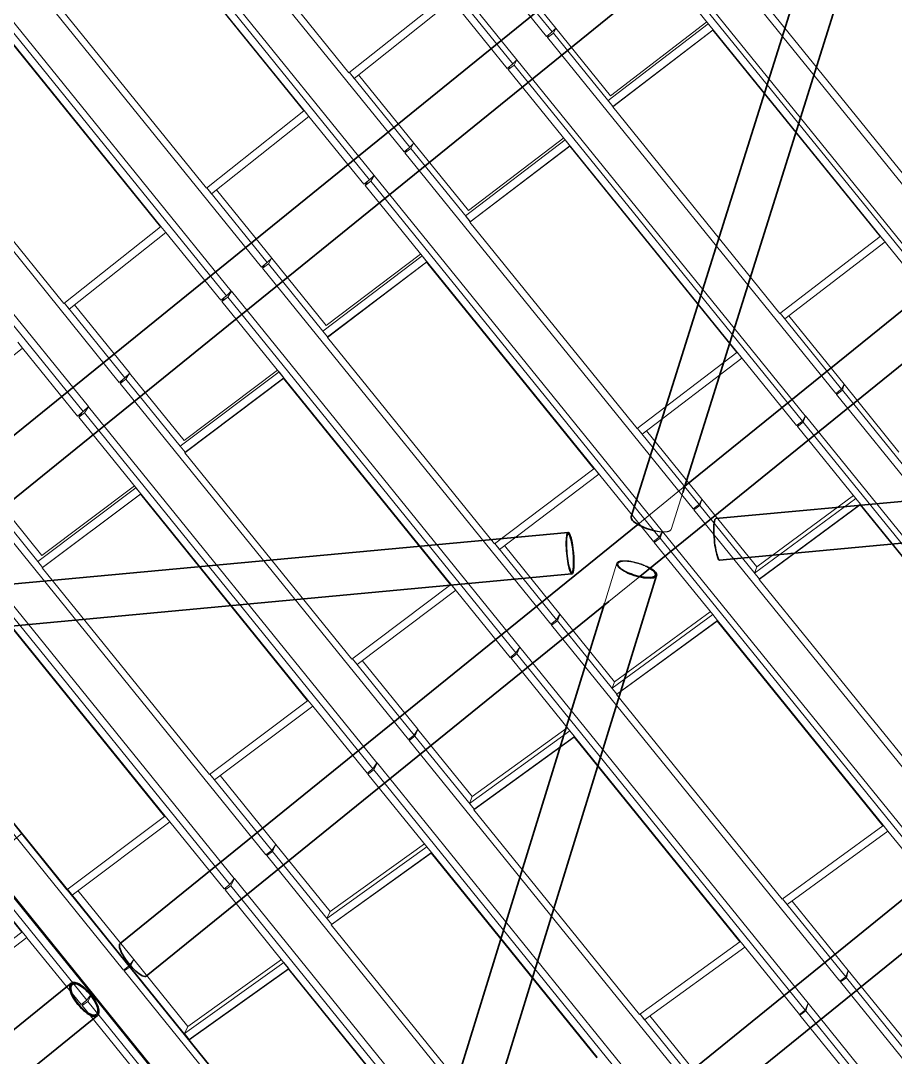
# Model space of a CAD drawing. Header units: millimetres. Extents: x 834681283 to 835686922, y 817551134 to 819407044.
# Drawn here: x 835565128 to 835570856, y 818144773 to 818151560 of the extents above; entities that cross this region are included whole.
import ezdxf

# ---------------------------------------------------------------- set-up
doc = ezdxf.new("R2010")
doc.units = ezdxf.units.MM
doc.header["$LTSCALE"] = 1200
doc.header["$MEASUREMENT"] = 0
for name, pattern in [('P01-MAGP-P-RF$0$P01_MS_01_N1-FloorPlan-PART2OFUPPERROOFSETTINGOUT$0$BH DASHED2', [3, 2, -1]), ('P01-MAGP-P-RF$0$P01_MS_01_N1-FloorPlan-PART2OFUPPERROOFSETTINGOUT$0$BH DASHED3', [2, 1, -1]), ('P01-MAGP-P-RF$0$PHANTOM', [2.5, 1.25, -0.25, 0.25, -0.25, 0.25, -0.25])]:
    doc.linetypes.add(name, pattern=pattern)
for name, color, linetype, lineweight in [('P01-MAGP-P-RF$0$MMH053__', 253, 'P01-MAGP-P-RF$0$PHANTOM', 40), ('P01-MAGP-P-RF$0$P01_MS_01_N1-FloorPlan-PART2OFUPPERROOFSETTINGOUT$0$S-BEAM', 253, 'Continuous', 35), ('P01-MAGP-P-RF$0$P01_MS_01_N1-FloorPlan-PART2OFUPPERROOFSETTINGOUT$0$S-BEAM-HIDN', 253, 'P01-MAGP-P-RF$0$P01_MS_01_N1-FloorPlan-PART2OFUPPERROOFSETTINGOUT$0$BH DASHED2', 18), ('P01-MAGP-P-RF$0$P01_MS_01_N1-FloorPlan-PART2OFUPPERROOFSETTINGOUT$0$S-COLS-HIDN', 253, 'P01-MAGP-P-RF$0$P01_MS_01_N1-FloorPlan-PART2OFUPPERROOFSETTINGOUT$0$BH DASHED3', 18), ('P01-MAGP-P-RF$0$ROOF MESH HALF TONE$0$A-GLAZ', 253, 'Continuous', 9), ('P01-MAGP-P-RF$0$ROOF MESH HALF TONE$0$A-MASS', 253, 'Continuous', 9)]:
    doc.layers.add(name, color=color, linetype=linetype, lineweight=lineweight)

# ---------------------------------------------------------------- blocks, each defined once
blk = doc.blocks.new('P01-MAGP-P-RF$0$P01_MS_01_N1-FloorPlan-PART2OFUPPERROOFSETTINGOUT$0$Circular Hollow Sections - CHS273x8_PSB100-8473425-PART 2 OF  UPPER ROOF SETTING OUT')
at = {"layer": 'P01-MAGP-P-RF$0$P01_MS_01_N1-FloorPlan-PART2OFUPPERROOFSETTINGOUT$0$S-BEAM'}
for p, q in [((38134.2, 33971.7), (33744.6, 33871.4)), ((33750.8, 33598.4), (38140.4, 33698.8))]:
    blk.add_line(p, q, dxfattribs=at)
for centre, major_axis, start_param, end_param in [((38137.3, 33835.3), (-3.1, 136.5), 0, 3.141593), ((38137.3, 33835.3), (-2.9, 128.5), 0, 3.141593), ((38137.3, 33835.3), (-3.1, 136.5), 3.141593, 6.283185), ((38137.3, 33835.3), (-2.9, 128.5), 3.141593, 6.283185), ((33747.7, 33734.9), (-3.1, 136.5), 0, 3.141593)]:
    blk.add_ellipse(centre, major_axis=major_axis, ratio=0.159933, start_param=start_param, end_param=end_param, dxfattribs=at)
blk = doc.blocks.new('P01-MAGP-P-RF$0$P01_MS_01_N1-FloorPlan-PART2OFUPPERROOFSETTINGOUT$0$Circular Hollow Sections - CHS273x8_PSB100-8473451-PART 2 OF  UPPER ROOF SETTING OUT')
at = {"layer": 'P01-MAGP-P-RF$0$P01_MS_01_N1-FloorPlan-PART2OFUPPERROOFSETTINGOUT$0$S-BEAM'}
for p, q in [((43541.6, 34095.4), (39104.7, 33993.9)), ((39110.9, 33721), (43547.8, 33822.5))]:
    blk.add_line(p, q, dxfattribs=at)
for centre, major_axis, start_param, end_param in [((43544.7, 33958.9), (-3.1, 136.5), 0, 3.141593), ((43544.7, 33958.9), (-2.9, 128.5), 0, 3.141593), ((43544.7, 33958.9), (-3.1, 136.5), 3.141593, 6.283185), ((43544.7, 33958.9), (-2.9, 128.5), 3.141593, 6.283185), ((39107.8, 33857.5), (-3.1, 136.5), 0, 3.141593)]:
    blk.add_ellipse(centre, major_axis=major_axis, ratio=0.158599, start_param=start_param, end_param=end_param, dxfattribs=at)
blk = doc.blocks.new('P01-MAGP-P-RF$0$P01_MS_01_N1-FloorPlan-PART2OFUPPERROOFSETTINGOUT$0$Circular Hollow Sections - CHS323_9x12_5_PSB99-8466714-PART 2 OF  UPPER ROOF SETTING OUT')
at = {"layer": 'P01-MAGP-P-RF$0$P01_MS_01_N1-FloorPlan-PART2OFUPPERROOFSETTINGOUT$0$S-BEAM'}
for p, q in [((40372.5, 38931.5), (33298.5, 33978.3)), ((33484.3, 33713), (40305.3, 38489.1))]:
    blk.add_line(p, q, dxfattribs=at)
blk = doc.blocks.new('P01-MAGP-P-RF$0$P01_MS_01_N1-FloorPlan-PART2OFUPPERROOFSETTINGOUT$0$Circular Hollow Sections - CHS273x10_PSB97-8465944-PART 2 OF  UPPER ROOF SETTING OUT')
at = {"layer": 'P01-MAGP-P-RF$0$P01_MS_01_N1-FloorPlan-PART2OFUPPERROOFSETTINGOUT$0$S-BEAM'}
for p, q in [((43782.6, 33963.6), (36910.3, 29151.6)), ((36858.5, 28782), (43774.7, 33624.8))]:
    blk.add_line(p, q, dxfattribs=at)
blk = doc.blocks.new('P01-MAGP-P-RF$0$P01_MS_01_N1-FloorPlan-PART2OFUPPERROOFSETTINGOUT$0$Circular Hollow Sections - CHS273x10_PSB97-8445257-PART 2 OF  UPPER ROOF SETTING OUT')
at = {"layer": 'P01-MAGP-P-RF$0$P01_MS_01_N1-FloorPlan-PART2OFUPPERROOFSETTINGOUT$0$S-BEAM'}
for p, q in [((34682, 31253.6), (31524.7, 29042.8)), ((31623.4, 28778.7), (34838.6, 31030))]:
    blk.add_line(p, q, dxfattribs=at)
for major_axis, start_param, end_param in [((-78.3, 111.8), 0, 3.141593), ((-72.6, 103.6), 0, 3.141593), ((-78.3, 111.8), 3.141593, 6.283185), ((-72.6, 103.6), 3.141593, 6.283185)]:
    blk.add_ellipse((34760.3, 31141.8), major_axis=major_axis, ratio=0.392223, start_param=start_param, end_param=end_param, dxfattribs=at)
blk = doc.blocks.new('P01-MAGP-P-RF$0$P01_MS_01_N1-FloorPlan-PART2OFUPPERROOFSETTINGOUT$0$Circular Hollow Sections - CHS273x10_PSB97-8466648-PART 2 OF  UPPER ROOF SETTING OUT')
at = {"layer": 'P01-MAGP-P-RF$0$P01_MS_01_N1-FloorPlan-PART2OFUPPERROOFSETTINGOUT$0$S-BEAM'}
for p, q in [((42066.6, 36424.4), (38907, 34212)), ((38581.5, 33650.8), (42223.2, 36200.7)), ((38592.9, 33992.1), (35019.3, 31489.8)), ((35175.8, 31266.2), (38367.9, 33501.3))]:
    blk.add_line(p, q, dxfattribs=at)
blk.add_ellipse((35097.6, 31378), major_axis=(-78.3, 111.8), ratio=0.2768, start_param=0, end_param=3.141593, dxfattribs=at)
at = {"layer": 'P01-MAGP-P-RF$0$P01_MS_01_N1-FloorPlan-PART2OFUPPERROOFSETTINGOUT$0$S-BEAM-HIDN'}
for p, q in [((38907, 34212), (38592.9, 33992.1)), ((38367.9, 33501.3), (38581.5, 33650.8))]:
    blk.add_line(p, q, dxfattribs=at)
blk = doc.blocks.new('P01-MAGP-P-RF$0$P01_MS_01_N1-FloorPlan-PART2OFUPPERROOFSETTINGOUT$0$Circular Hollow Sections - CHS273x8_PSB100-8473476-PART 2 OF  UPPER ROOF SETTING OUT')
at = {"layer": 'P01-MAGP-P-RF$0$P01_MS_01_N1-FloorPlan-PART2OFUPPERROOFSETTINGOUT$0$S-BEAM'}
for p, q in [((36965.4, 29186.2), (38692.8, 33649)), ((38338.6, 33490.4), (36638.1, 29096.9))]:
    blk.add_line(p, q, dxfattribs=at)
for major_axis, start_param, end_param in [((-127.3, 49.3), 1.171708, 3.141593), ((-119.8, 46.4), 1.241433, 3.141593), ((-119.8, 46.4), 3.141593, 4.047213), ((-127.3, 49.3), 3.141593, 4.075382)]:
    blk.add_ellipse((38565.5, 33698.3), major_axis=major_axis, ratio=0.311408, start_param=start_param, end_param=end_param, dxfattribs=at)
at = {"layer": 'P01-MAGP-P-RF$0$P01_MS_01_N1-FloorPlan-PART2OFUPPERROOFSETTINGOUT$0$S-BEAM-HIDN'}
for p, q in [((38438.2, 33747.5), (38338.7, 33490.5)), ((36859.7, 28913.1), (36965.4, 29186.2)), ((36638, 29096.8), (36605.1, 29011.6))]:
    blk.add_line(p, q, dxfattribs=at)
for centre, major_axis, start_param, end_param in [((38565.5, 33698.3), (-127.3, 49.3), 0, 1.171343), ((38565.5, 33698.3), (-127.3, 49.3), 4.075747, 6.283185), ((38565.5, 33698.3), (-119.8, 46.4), 0, 1.241046), ((38565.5, 33698.3), (-119.8, 46.4), 4.047601, 6.283185), ((36732.4, 28962.4), (-127.3, 49.3), 0, 3.141593)]:
    blk.add_ellipse(centre, major_axis=major_axis, ratio=0.311408, start_param=start_param, end_param=end_param, dxfattribs=at)
blk = doc.blocks.new('P01-MAGP-P-RF$0$P01_MS_01_N1-FloorPlan-PART2OFUPPERROOFSETTINGOUT$0$Circular Hollow Sections - CHS273x8_PSB100-8473504-PART 2 OF  UPPER ROOF SETTING OUT')
at = {"layer": 'P01-MAGP-P-RF$0$P01_MS_01_N1-FloorPlan-PART2OFUPPERROOFSETTINGOUT$0$S-BEAM'}
for p, q in [((38900.8, 34180.5), (40626.1, 38569.3)), ((40325.5, 38550.7), (38553.8, 34044))]:
    blk.add_line(p, q, dxfattribs=at)
for centre, major_axis, start_param, end_param in [((40532.2, 38703.4), (-127, 49.9), 0.793555, 2.013897), ((40532.2, 38703.4), (-119.6, 47), 0.825329, 2.014026), ((38680.8, 33994), (-127, 49.9), 0, 1.909005)]:
    blk.add_ellipse(centre, major_axis=major_axis, ratio=0.313625, start_param=start_param, end_param=end_param, dxfattribs=at)
at = {"layer": 'P01-MAGP-P-RF$0$P01_MS_01_N1-FloorPlan-PART2OFUPPERROOFSETTINGOUT$0$S-BEAM-HIDN'}
for p, q in [((40405.1, 38753.3), (40325.5, 38550.8)), ((40626.1, 38569.3), (40659.2, 38653.4)), ((38807.9, 33944.1), (38900.8, 34180.5))]:
    blk.add_line(p, q, dxfattribs=at)
for centre, major_axis, start_param, end_param in [((40532.2, 38703.4), (-127, 49.9), 3.141593, 6.283185), ((40532.2, 38703.4), (-119.6, 47), 3.141593, 6.283185), ((40532.2, 38703.4), (-127, 49.9), 0, 0.793191), ((40532.2, 38703.4), (-119.6, 47), 0, 0.824942), ((40532.2, 38703.4), (-119.6, 47), 2.014414, 3.141593), ((40532.2, 38703.4), (-127, 49.9), 2.014262, 3.141593), ((38680.8, 33994), (-127, 49.9), 1.90937, 3.141593)]:
    blk.add_ellipse(centre, major_axis=major_axis, ratio=0.313625, start_param=start_param, end_param=end_param, dxfattribs=at)
blk = doc.blocks.new('P01-MAGP-P-RF$0$ROOF MESH HALF TONE')
at = {"layer": 'P01-MAGP-P-RF$0$ROOF MESH HALF TONE$0$A-GLAZ', "lineweight": 5}
for p, q in [((36498.9, 39678.8), (38219.4, 37221)), ((36266.3, 39514.9), (37987.3, 37057.8)), ((38015, 37082.7), (36294, 39539.7)), ((35515.4, 38990.5), (37235.8, 36532.7)), ((35277.4, 38822.8), (36998.5, 36365.7)), ((37029.2, 36392.4), (35308.1, 38849.4)), ((35237.9, 38795.7), (36617.9, 36825.7)), ((36912.4, 37073.2), (35909.4, 38506.2)), ((34532.2, 38302.5), (36252.6, 35844.6)), ((35596.2, 38278.2), (36599.7, 36845.6)), ((36043.3, 35702.1), (34322.2, 38159.1)), ((34249.3, 38103.8), (35613.9, 36156)), ((34288.5, 38130.7), (36009.7, 35673.7)), ((39209.1, 37902), (40929.8, 35444.4)), ((35928.6, 36384.8), (34925.6, 37817.9)), ((37898.9, 37763.4), (38259.4, 37248.5)), ((37954.7, 37741.7), (38283.9, 37271.3)), ((38983.5, 37740.9), (40704.2, 35283.7)), ((40722.2, 35314.9), (39001.4, 37772.1)), ((38942.9, 37714.1), (40663.6, 35256.9)), ((33549.3, 37614.6), (35269.5, 35156.6)), ((34607.4, 37586.2), (35611, 36153.5)), ((37588.4, 37537.7), (36912.4, 37073.2)), ((35057.6, 35011.9), (33336.3, 37468.7)), ((36943.6, 37034.5), (37619.6, 37499)), ((37619.5, 37498.9), (37947.6, 37030.5)), ((33300, 37438.9), (35021.3, 34982.1)), ((40602.1, 35993.5), (39604.7, 37418)), ((38259.4, 37248.5), (38283.9, 37271.3)), ((38283.4, 37270.9), (38265.7, 37240.2)), ((38283.8, 37271.2), (38610.5, 36804.6)), ((38219.4, 37221), (38259.4, 37248.5)), ((38265.7, 37240.2), (38225.1, 37213.4)), ((38225.1, 37213.4), (38236.2, 37232.6)), ((38225.1, 37213.4), (39945.9, 34755.7)), ((38265.7, 37240.2), (38621.8, 36731.6)), ((38592.5, 36773.4), (39282.3, 37229.4)), ((39273.1, 37242.6), (38610.5, 36804.6)), ((39310.8, 37188.7), (39282.3, 37229.4)), ((34945.1, 35696.5), (33942, 37129.7)), ((38619.5, 36730.1), (39309.3, 37186)), ((38621, 36732.7), (39310.8, 37188.7)), ((39310.8, 37188.7), (38621, 36732.7)), ((39310.8, 37188.7), (39309.3, 37186)), ((39309.3, 37186), (40306.8, 35761.6)), ((36915, 37075), (37275.5, 36560)), ((36915.2, 37075.1), (36943.6, 37034.5)), ((37987.3, 37057.8), (38015, 37082.7)), ((38015.9, 37081.8), (37994.7, 37048.7)), ((38009.1, 37077.4), (38015.9, 37081.8)), ((39736.6, 34624.7), (38015.9, 37081.8)), ((36973.9, 37055.4), (37303.3, 36584.7)), ((37947.6, 37030.5), (37987.3, 37057.8)), ((37994.7, 37048.7), (37954.4, 37022.1)), ((37954.4, 37022.1), (37969.1, 37045.3)), ((37954.4, 37022.1), (39675.1, 34565)), ((37994.7, 37048.7), (39715.5, 34591.5)), ((36599.7, 36845.6), (35928.6, 36384.8)), ((35960, 36346.3), (36631.1, 36807)), ((36602.3, 36847.8), (36599.7, 36845.6)), ((36631.1, 36807), (36602.5, 36847.9)), ((36631, 36806.9), (36959, 36338.7)), ((38592.5, 36773.4), (38621, 36732.7)), ((38619.5, 36730.1), (38621, 36732.7)), ((39616.9, 35305.5), (38619.5, 36730.1)), ((37275.5, 36560), (37303.3, 36584.7)), ((37302.7, 36584.1), (37281.9, 36551.7)), ((37303.2, 36584.6), (37629.2, 36119)), ((37235.8, 36532.7), (37275.5, 36560)), ((37281.9, 36551.7), (37241.6, 36525.2)), ((37241.6, 36525.2), (37254.6, 36545.6)), ((37241.6, 36525.2), (38962.2, 34067.4)), ((37281.9, 36551.7), (37637.3, 36044)), ((37608, 36085.8), (38294.4, 36536.5)), ((38285.2, 36549.7), (37629.2, 36119)), ((38322.9, 36495.8), (38294.4, 36536.5)), ((37634.7, 36042.3), (38321.1, 36493)), ((37636.5, 36045.1), (38322.9, 36495.8)), ((38322.9, 36495.8), (37636.5, 36045.2)), ((38322.9, 36495.8), (38321.1, 36493)), ((38321.1, 36493), (39318.7, 35068.5)), ((35931.5, 36386.8), (36292, 35871.7)), ((35931.6, 36386.9), (35960, 36346.3)), ((36998.5, 36365.7), (37029.2, 36392.4)), ((37030.2, 36391.5), (37006.1, 36356.5)), ((37021.8, 36386), (37030.2, 36391.5)), ((38751, 33934.4), (37030.2, 36391.5)), ((35993.3, 36369.1), (36322.9, 35898.2)), ((36959, 36338.7), (36998.5, 36365.7)), ((37006.1, 36356.5), (36965.9, 36330.3)), ((36965.9, 36330.3), (36983.1, 36355.2)), ((36965.9, 36330.3), (38332.8, 34378.6)), ((37006.1, 36356.5), (38726.9, 33899.4)), ((35611, 36153.5), (34945.1, 35696.5)), ((34976.8, 35658.1), (35642.7, 36115.1)), ((35613.9, 36156), (35611, 36153.5)), ((35642.7, 36115.1), (35614, 36156.1)), ((35642.6, 36115), (35970.5, 35646.9)), ((37608, 36085.8), (37636.5, 36045.1)), ((37634.7, 36042.3), (37636.5, 36045.2)), ((38632.2, 34617.6), (37634.7, 36042.3)), ((36252.6, 35844.6), (36292, 35871.7)), ((36298.4, 35863.3), (36258.3, 35837.1)), ((36258.3, 35837.1), (36273.2, 35858.8)), ((36258.3, 35837.1), (37978.9, 33379.3)), ((36292, 35871.7), (36322.9, 35898.2)), ((36322.1, 35897.5), (36298.4, 35863.3)), ((36298.4, 35863.3), (36623.9, 35398.5)), ((36322.7, 35898.1), (36648, 35433.4)), ((36623.8, 35398.4), (37306.5, 35843.9)), ((37297.3, 35857.1), (36648, 35433.4)), ((37335, 35803.2), (37306.5, 35843.9)), ((36650.3, 35354.8), (37333, 35800.2)), ((36652.3, 35357.7), (37335, 35803.2)), ((37335, 35803.2), (36652.4, 35357.8)), ((37335, 35803.2), (37333, 35800.2)), ((37333, 35800.2), (38330.7, 34375.6)), ((36009.7, 35673.7), (36043.3, 35702.1)), ((36044.4, 35701), (36017.5, 35664.4)), ((36034.2, 35694.4), (36044.4, 35701)), ((37765.3, 33244.1), (36044.4, 35701)), ((40306.8, 35761.6), (39616.9, 35305.5)), ((39647, 35267.5), (40336.9, 35723.6)), ((40308.3, 35764.2), (40306.8, 35761.6)), ((40336.9, 35723.6), (40308.4, 35764.3)), ((34948.2, 35698.7), (35308.7, 35183.5)), ((34948.3, 35698.8), (34976.8, 35658.1)), ((35012.8, 35682.8), (35342.5, 35211.7)), ((35970.5, 35646.9), (36009.7, 35673.7)), ((35977.6, 35638.5), (35997.2, 35665.2)), ((36017.5, 35664.4), (35977.6, 35638.5)), ((35977.6, 35638.5), (37345.1, 33686)), ((36017.5, 35664.4), (37738.4, 33207.5)), ((34654.6, 35423.7), (34626, 35464.7)), ((33993.8, 34970), (34654.6, 35423.7)), ((34654.5, 35423.6), (34982.5, 34955.4)), ((36623.8, 35398.4), (36652.3, 35357.7)), ((36650.3, 35354.8), (36652.4, 35357.8)), ((37647.8, 33929.8), (36650.3, 35354.8)), ((39619.3, 35307), (39647, 35267.5)), ((39619.3, 35307), (39986.4, 34782.6)), ((39674.2, 35285.4), (40004.4, 34813.7)), ((35269.5, 35156.6), (35308.7, 35183.5)), ((35315.1, 35175.3), (35275.2, 35149.3)), ((35275.2, 35149.3), (35292, 35172.1)), ((35308.7, 35183.5), (35342.5, 35211.7)), ((35341.4, 35210.8), (35315.1, 35175.3)), ((35315.1, 35175.3), (35640, 34711.2)), ((35342.3, 35211.6), (35667, 34747.8)), ((36309.5, 35164.7), (35667, 34747.8)), ((35275.2, 35149.3), (36995.8, 32691.3)), ((35639.9, 34711.1), (36318.6, 35151.5)), ((35666.2, 34667.3), (36344.9, 35107.7)), ((35668.4, 34670.4), (36347.1, 35110.8)), ((36347.2, 35110.8), (35668.5, 34670.5)), ((36347.1, 35110.8), (36318.6, 35151.5)), ((36347.2, 35110.8), (36344.9, 35107.7)), ((36344.9, 35107.7), (37342.8, 33682.9)), ((39318.7, 35068.5), (38632.2, 34617.6)), ((38662.6, 34579.7), (39349.1, 35030.6)), ((39320.6, 35071.3), (39318.7, 35068.5)), ((39349.1, 35030.6), (39320.6, 35071.3)), ((34982.5, 34955.4), (35021.3, 34982.1)), ((34989.7, 34947.1), (35011.8, 34975.6)), ((35029.4, 34972.7), (34989.7, 34947.1)), ((35021.3, 34982.1), (35057.6, 35011.9)), ((35058.8, 35010.7), (35029.4, 34972.7)), ((35029.4, 34972.7), (36750.4, 32516)), ((35046.4, 35002.7), (35058.8, 35010.7)), ((36779.8, 32554), (35058.8, 35010.7)), ((34989.7, 34947.1), (36357.8, 32994.1)), ((39945.9, 34755.7), (39986.4, 34782.6)), ((39991, 34776.1), (39950.1, 34749.8)), ((39950.1, 34749.8), (39954.1, 34761.2)), ((39986.4, 34782.6), (40004.4, 34813.7)), ((40004.2, 34813.3), (39991, 34776.1)), ((39991, 34776.1), (40348.4, 34265.8)), ((40004.3, 34813.5), (40332.2, 34345.3)), ((35639.9, 34711.1), (35668.4, 34670.4)), ((39950.1, 34749.8), (41670.8, 32292.6)), ((35666.2, 34667.3), (35668.5, 34670.5)), ((36663.8, 33242.1), (35666.2, 34667.3)), ((38634.8, 34619.3), (39002.6, 34093.9)), ((38634.9, 34619.3), (38662.6, 34579.7)), ((39715.5, 34591.5), (39736.6, 34624.7)), ((39737.3, 34624.2), (39721, 34584.8)), ((41458, 32166.6), (39737.3, 34624.2)), ((38692.9, 34599.7), (39023.8, 34127)), ((39675.1, 34565), (39715.5, 34591.5)), ((39721, 34584.8), (39680.1, 34558.8)), ((39680.1, 34558.8), (39685.5, 34571.8)), ((39680.1, 34558.8), (40028.3, 34061.6)), ((39721, 34584.8), (41441.7, 32127.1)), ((34332, 34487.4), (34656.4, 34023.9)), ((34361.8, 34525), (34685.9, 34061.9)), ((34292.3, 34461.7), (36012.9, 32003.5)), ((34656.3, 34023.8), (35331, 34459.7)), ((34682.4, 33980), (35357.1, 34415.8)), ((35359.6, 34419.1), (34684.9, 33983.2)), ((35322, 34472.8), (34685.9, 34061.9)), ((35359.5, 34419), (35331, 34459.7)), ((35359.6, 34419.1), (35357.1, 34415.8)), ((35357.1, 34415.8), (36355.3, 32990.8)), ((38330.7, 34375.6), (37647.8, 33929.8)), ((38332.8, 34378.6), (38330.7, 34375.6)), ((38332.8, 34378.6), (38686.7, 33873.2)), ((38361.4, 34337.9), (38332.9, 34378.6)), ((34042.1, 34281.7), (35763.1, 31825.2)), ((35794.6, 31864.2), (34073.6, 34320.7)), ((37678.5, 33892.1), (38361.4, 34337.9)), ((34002.6, 34256.3), (35371.1, 32302.9)), ((38962.2, 34067.4), (39002.6, 34093.9)), ((39007.3, 34087.5), (38966.4, 34061.5)), ((38966.4, 34061.5), (38971.3, 34073.4)), ((39002.6, 34093.9), (39023.8, 34127)), ((39023.3, 34126.3), (39007.3, 34087.5)), ((39007.3, 34087.5), (39363.6, 33578.6)), ((39023.7, 34126.8), (39350.4, 33660.2)), ((40014.2, 34081.7), (39350.4, 33660.2)), ((34656.3, 34023.8), (34684.8, 33983.1)), ((38966.4, 34061.5), (40687.2, 31604.3)), ((39334.1, 33620.7), (40028.3, 34061.6)), ((39361, 33577), (40055.2, 34017.9)), ((39362.4, 33580.4), (40056.6, 34021.3)), ((40056.6, 34021.2), (39362.4, 33580.4)), ((40056.6, 34021.3), (40028.3, 34061.6)), ((40056.6, 34021.2), (40055.2, 34017.9)), ((40055.2, 34017.9), (41044.3, 32605.1)), ((40056.6, 34021.2), (41045.8, 32608.4)), ((41045.7, 32608.4), (40056.6, 34021.2)), ((34682.4, 33980), (34684.9, 33983.2)), ((35680.1, 32554.4), (34682.4, 33980)), ((34684.8, 33983.1), (34684.9, 33983.2)), ((37650.7, 33931.7), (38019.1, 33405.5)), ((37650.8, 33931.7), (37678.5, 33892.1)), ((37711.8, 33913.9), (38043.2, 33440.4)), ((38686.7, 33873.2), (38726.9, 33899.4)), ((38732.6, 33892.6), (38692, 33867)), ((38692, 33867), (38698.4, 33880.8)), ((38726.9, 33899.4), (38751, 33934.4)), ((38751.8, 33933.8), (38732.6, 33892.6)), ((38732.6, 33892.6), (40453.4, 31435)), ((40472.5, 31476.3), (38751.8, 33933.8)), ((38692, 33867), (39041.1, 33368.3)), ((33309.5, 33774.2), (35030, 31315.8)), ((34369.9, 33724.8), (35368.4, 32299.5)), ((37342.8, 33682.9), (36663.8, 33242.1)), ((37345.1, 33686), (37342.8, 33682.9)), ((37345.1, 33686), (37698.5, 33181.6)), ((37373.7, 33645.4), (37345.2, 33686.1)), ((34809.6, 31174.5), (33088.5, 33630.9)), ((36694.7, 33204.6), (37373.7, 33645.4)), ((39350.4, 33660.2), (39334.1, 33620.7)), ((33015.9, 33565.8), (34384.8, 31612.2)), ((33055.2, 33591.1), (34776.3, 31134.7)), ((39361, 33577), (39362.4, 33580.4)), ((40350.2, 32164.3), (39361, 33577)), ((37978.9, 33379.3), (38019.1, 33405.5)), ((38023.8, 33399.1), (37983.1, 33373.5)), ((38019.1, 33405.5), (38043.2, 33440.4)), ((38042.4, 33439.2), (38023.8, 33399.1)), ((38023.8, 33399.1), (38379.1, 32891.6)), ((38043.1, 33440.2), (38368.8, 32975)), ((37983.1, 33373.5), (37988.8, 33385.7)), ((37983.1, 33373.5), (39703.8, 30916.1)), ((38349.7, 32933.7), (39041.1, 33368.3)), ((39026.9, 33388.6), (38368.8, 32975)), ((38377.9, 32893.3), (39069.4, 33328)), ((39069.4, 33328), (38377.9, 32893.3)), ((39069.4, 33328), (39041.1, 33368.3)), ((39069.4, 33328), (39067.7, 33324.4)), ((39069.4, 33328), (40058.6, 31915.2)), ((40058.6, 31915.2), (39069.4, 33328)), ((34696.8, 31866.6), (33698.8, 33292.6)), ((38376.3, 32889.8), (39067.7, 33324.4)), ((39067.7, 33324.4), (40056.9, 31911.7)), ((36666.9, 33244.1), (37035.7, 32717.2)), ((36667, 33244.2), (36694.7, 33204.6)), ((36730.8, 33228), (37062.7, 32753.8)), ((37698.5, 33181.6), (37738.4, 33207.5)), ((37744.4, 33200.5), (37703.9, 33175.3)), ((37703.9, 33175.3), (37711.4, 33190)), ((37738.4, 33207.5), (37765.3, 33244.1)), ((37766.3, 33243.5), (37744.4, 33200.5)), ((37744.4, 33200.5), (39465.1, 30743)), ((37763.6, 33241.8), (37766.3, 33243.5)), ((39487, 30786), (37766.3, 33243.5)), ((37703.9, 33175.3), (38054, 32675.3)), ((33383.1, 33034.3), (34381.9, 31608.7)), ((36355.3, 32990.8), (35680.1, 32554.4)), ((36357.8, 32994.1), (36355.3, 32990.8)), ((36386.5, 32953.5), (36358, 32994.2)), ((35711.3, 32517), (36386.5, 32953.5)), ((36386.3, 32953.4), (36710.7, 32490.4)), ((38368.8, 32975), (38349.7, 32933.7)), ((38376.3, 32889.8), (38377.9, 32893.3)), ((39365.5, 31477.1), (38376.3, 32889.8)), ((36995.8, 32691.3), (37035.7, 32717.2)), ((37035.7, 32717.2), (37062.7, 32753.8)), ((37061.6, 32752.3), (37040.5, 32710.8)), ((37062.5, 32753.5), (37387.3, 32289.7)), ((37040.5, 32710.8), (37000, 32685.6)), ((37000, 32685.6), (37006.5, 32698.3)), ((37000, 32685.6), (38720.8, 30228.1)), ((37040.5, 32710.8), (37395, 32204.6)), ((37365.5, 32246.7), (38054, 32675.3)), ((38039.7, 32695.8), (37387.3, 32289.7)), ((38082.3, 32634.9), (38054, 32675.3)), ((38054, 32675.3), (39424.6, 30717.8)), ((37391.9, 32202.7), (38080.4, 32631.3)), ((37393.7, 32206.4), (38082.3, 32634.9)), ((38082.3, 32634.9), (37393.7, 32206.4)), ((38082.3, 32634.9), (38080.4, 32631.3)), ((38080.4, 32631.3), (39069.6, 31218.6)), ((35683.4, 32556.5), (36052.6, 32029.2)), ((35683.6, 32556.6), (35711.3, 32517)), ((35749.7, 32541.9), (36082.1, 32067)), ((36710.7, 32490.4), (36750.4, 32516)), ((36750.4, 32516), (36779.8, 32554)), ((36780.8, 32553.3), (36756.7, 32508.9)), ((36777.8, 32551.5), (36780.8, 32553.3)), ((38501.6, 30095.7), (36780.8, 32553.3)), ((36756.7, 32508.9), (36716.3, 32484)), ((36716.3, 32484), (36724.7, 32499.5)), ((36716.3, 32484), (37067.3, 31982.8)), ((36756.7, 32508.9), (38477.4, 30051.3)), ((35368.4, 32299.5), (34696.8, 31866.6)), ((34728.1, 31829.3), (35399.8, 32262.2)), ((35371.1, 32302.9), (35368.4, 32299.5)), ((35399.8, 32262.2), (35371.3, 32303)), ((35399.6, 32262.1), (35723.6, 31799.7)), ((37387.3, 32289.7), (37365.5, 32246.7)), ((37391.9, 32202.7), (37393.7, 32206.4)), ((38381, 30790), (37391.9, 32202.7)), ((36052.6, 32029.2), (36082.1, 32067)), ((36080.8, 32065.4), (36057.5, 32022.5)), ((36081.8, 32066.7), (36405.8, 31604.1)), ((36012.9, 32003.5), (36052.6, 32029.2)), ((36057.5, 32022.5), (36017.2, 31997.6)), ((36017.2, 31997.6), (36024.4, 32011)), ((36017.2, 31997.6), (37737.9, 29540.3)), ((36057.5, 32022.5), (36411.1, 31517.6)), ((36381.6, 31559.7), (37067.3, 31982.8)), ((37052.9, 32003.4), (36405.8, 31604.1)), ((37095.6, 31942.4), (37067.3, 31982.8)), ((36407.8, 31515.5), (37093.5, 31938.6)), ((36409.9, 31519.3), (37095.6, 31942.4)), ((37095.5, 31942.4), (36409.9, 31519.3)), ((37095.5, 31942.4), (37093.5, 31938.6)), ((37093.5, 31938.6), (38082.6, 30525.9)), ((37095.5, 31942.4), (38084.7, 30529.7)), ((38084.7, 30529.7), (37095.5, 31942.4)), ((40056.9, 31911.7), (39365.5, 31477.1)), ((40058.6, 31915.2), (40056.9, 31911.7)), ((40086.8, 31874.9), (40058.6, 31915.2)), ((34700.2, 31868.8), (35069.5, 31341.2)), ((34700.4, 31869), (34728.1, 31829.3)), ((34768.5, 31855.3), (35101.1, 31380.1)), ((35763.1, 31825.2), (35794.6, 31864.2)), ((35795.7, 31863.5), (35769.6, 31817.8)), ((35792.4, 31861.4), (35795.7, 31863.5)), ((37516.4, 29405.6), (35795.7, 31863.5)), ((39395.4, 31440.3), (40086.8, 31874.9)), ((40086.8, 31874.9), (40412.7, 31409.5)), ((35723.6, 31799.7), (35763.1, 31825.2)), ((35769.6, 31817.8), (35729.4, 31793.2)), ((35729.4, 31793.2), (35738.7, 31809.4)), ((35729.4, 31793.2), (36081.2, 31290.7)), ((35769.6, 31817.8), (37490.3, 29359.9)), ((34381.9, 31608.7), (33713.6, 31178.7)), ((33745.1, 31141.5), (34413.5, 31571.5)), ((34384.8, 31612.2), (34381.9, 31608.7)), ((34413.5, 31571.5), (34385, 31612.3)), ((34413.3, 31571.4), (34737, 31109.4)), ((36405.8, 31604.1), (36381.6, 31559.7)), ((36407.8, 31515.5), (36409.9, 31519.3)), ((37396.9, 30102.9), (36407.8, 31515.5)), ((39368.3, 31478.9), (39395.4, 31440.3)), ((39368.3, 31478.9), (39744.5, 30941.7)), ((39428.7, 31461.3), (39763.7, 30982.9)), ((35069.5, 31341.2), (35101.1, 31380.1)), ((35099.9, 31378.7), (35074.6, 31334.2)), ((35100.8, 31379.7), (35424.1, 30918.2)), ((35030, 31315.8), (35069.5, 31341.2)), ((35074.6, 31334.2), (35034.4, 31309.6)), ((35034.4, 31309.6), (35042.5, 31323.9)), ((35034.4, 31309.6), (36755.2, 28852.6)), ((35074.6, 31334.2), (35427.5, 30830.3)), ((35398.1, 30872.5), (36081.2, 31290.8)), ((36066.6, 31311.5), (35424.1, 30918.2)), ((36109.5, 31250.4), (36081.2, 31290.8)), ((36081.2, 31290.7), (37450.1, 29335.3)), ((35424, 30828.2), (36107.2, 31246.5)), ((35426.3, 30832.1), (36109.5, 31250.4)), ((36109.4, 31250.4), (35426.3, 30832.1)), ((36109.4, 31250.4), (36107.2, 31246.5)), ((36107.2, 31246.5), (37096.2, 29833.8)), ((39071.4, 31222.3), (39069.6, 31218.6)), ((34776.3, 31134.7), (34809.6, 31174.5)), ((34810.8, 31173.8), (34783.1, 31127)), ((34807.2, 31171.6), (34810.8, 31173.8)), ((36531.4, 28715.8), (34810.8, 31173.8)), ((39069.6, 31218.6), (38381, 30790)), ((38411.2, 30753.3), (39099.7, 31181.9)), ((34737, 31109.4), (34776.3, 31134.7)), ((34783.1, 31127), (34743.1, 31102.7)), ((34743.1, 31102.7), (34753.2, 31119.8)), ((34743.1, 31102.7), (35095.6, 30599)), ((34783.1, 31127), (36503.8, 28668.9)), ((39744.5, 30941.7), (39763.7, 30982.9)), ((39763.7, 30982.3), (39748.5, 30935.6)), ((39763.7, 30982.3), (40091.3, 30514.6)), ((35424.1, 30918.2), (35398.1, 30872.5)), ((39703.8, 30916.1), (39744.5, 30941.7)), ((39748.5, 30935.6), (39707.4, 30910.6)), ((39707.4, 30910.6), (39710.6, 30920.3)), ((39707.4, 30910.6), (41428, 28454.2)), ((39748.5, 30935.6), (40105.6, 30425.7)), ((35398.1, 30872.5), (35426.3, 30832.1)), ((35424, 30828.2), (35426.3, 30832.1)), ((36413.1, 29415.8), (35424, 30828.2)), ((38384.1, 30791.9), (38411.2, 30753.3)), ((38384.1, 30791.9), (38761.3, 30253.3)), ((38447.3, 30775.8), (38783.1, 30296.3)), ((39465.1, 30743), (39487, 30786)), ((39487.4, 30786.1), (39469.5, 30737.6)), ((41207.7, 28328), (39487.4, 30786.1)), ((39424.6, 30717.8), (39465.1, 30743)), ((39469.5, 30737.6), (39428.5, 30713)), ((39428.5, 30713), (39432, 30722.4)), ((39428.5, 30713), (39788.1, 30199.2)), ((39469.5, 30737.6), (41190.4, 28278.7)), ((38084.7, 30529.7), (38082.6, 30525.9))]:
    blk.add_line(p, q, dxfattribs=at)
at = {"layer": 'P01-MAGP-P-RF$0$ROOF MESH HALF TONE$0$A-MASS', "lineweight": 5}
for points, knots in [([(26562.4, 74606.9), (26761.6, 74322.5), (27146.8, 73772.4), (27692.3, 72993.3), (28212.8, 72249.9), (28631.9, 71651.3), (28962.1, 71179.8), (29208.1, 70828.5), (29453.3, 70478.3), (29657.8, 70186.2), (29821.5, 69952.4), (29985.3, 69718.5), (30190.2, 69425.9), (30436.3, 69074.4), (30682.7, 68722.5), (30929.4, 68370.1), (31135.3, 68076.1), (31300.2, 67840.6), (31423.9, 67663.9), (31547.8, 67487), (31671.8, 67310), (31795.8, 67132.8), (31961.4, 66896.4), (32251.5, 66482.1), (32583.9, 66007.3), (32917.4, 65531), (33168.1, 65173), (33419.4, 64814.1), (33671.2, 64454.5), (33923.7, 64093.9), (34261.1, 63612), (34684.6, 63007.2), (35195.7, 62277.2), (35709.9, 61542.9), (36227.4, 60803.8), (36922.1, 59811.8), (37624.1, 58809.1), (38334.4, 57794.7), (39050.5, 56772), (39956.9, 55477.6), (40879.8, 54159.6), (41628.8, 53089.9), (42196.1, 52279.7), (42769, 51461.4), (43346.6, 50636.6), (43927.9, 49806.4), (44511.9, 48972.4), (45097.7, 48135.7), (45684.5, 47297.8), (46271.1, 46459.9), (46856.8, 45623.5), (47441.5, 44788.5), (48219.3, 43677.6), (49188.3, 42293.7), (50151.9, 40917.6), (50919, 39822), (51683.6, 38730.1), (52634.7, 37371.8), (53768.6, 35752.4), (54707.5, 34411.5), (55455.1, 33343.8), (56014, 32545.6), (56571.2, 31749.9), (57126.6, 30956.6), (57680.4, 30165.8), (58140.4, 29508.9), (58507.6, 28984.5), (58736.7, 28657.3), (58919.8, 28395.8), (59057, 28199.8), (59194.1, 28004), (59331.1, 27808.3), (59468, 27612.8), (59650.5, 27352.3), (59878.2, 27027), (60151.1, 26637.3), (60514.4, 26118.4), (60967.6, 25471.3), (61509.7, 24697), (62050.3, 23925), (62589.3, 23155.2), (63126.7, 22387.7), (63662.6, 21622.4), (64196.9, 20859.3), (64729.7, 20098.3), (65261.1, 19339.5), (65702.6, 18708.9), (66055.1, 18205.5), (66319.1, 17828.4), (66582.8, 17451.9), (66846.1, 17075.9), (67109.2, 16700.1), (67459.9, 16199.2), (67898.8, 15572.4), (68427.7, 14817.1), (68960.2, 14056.5), (69498, 13288.5), (70223.9, 12251.9), (71151.7, 10926.9), (71923.6, 9824.4), (72319, 9259.7)], [0, 0, 0, 0, 0.011905, 0.02381, 0.035714, 0.047619, 0.053571, 0.059524, 0.065476, 0.071429, 0.074405, 0.077381, 0.083333, 0.089286, 0.095238, 0.10119, 0.107143, 0.110119, 0.113095, 0.116071, 0.119048, 0.122024, 0.125, 0.130952, 0.142857, 0.14881, 0.154762, 0.160714, 0.166667, 0.172619, 0.178571, 0.190476, 0.202381, 0.214286, 0.22619, 0.238095, 0.261905, 0.27381, 0.285714, 0.309524, 0.333333, 0.345238, 0.357143, 0.369048, 0.380952, 0.392857, 0.404762, 0.416667, 0.428571, 0.440476, 0.452381, 0.464286, 0.47619, 0.5, 0.52381, 0.535714, 0.547619, 0.571429, 0.595238, 0.619048, 0.630952, 0.642857, 0.654762, 0.666667, 0.678571, 0.690476, 0.696429, 0.702381, 0.705357, 0.708333, 0.71131, 0.714286, 0.717262, 0.720238, 0.72619, 0.732143, 0.738095, 0.75, 0.761905, 0.77381, 0.785714, 0.797619, 0.809524, 0.821429, 0.833333, 0.845238, 0.857143, 0.863095, 0.869048, 0.875, 0.880952, 0.886905, 0.892857, 0.904762, 0.916667, 0.928571, 0.940476, 0.952381, 0.97619, 1, 1, 1, 1]), ([(72319, 9259.7), (72269.6, 9330.3), (72171, 9471), (71975.1, 9750.9), (71635.1, 10236.5), (71157.2, 10918.9), (70595, 11721.9), (70042.4, 12511), (69498, 13288.5), (68960.2, 14056.5), (68427.7, 14817.1), (67898.8, 15572.4), (67459.9, 16199.2), (67109.2, 16700.1), (66846.1, 17075.9), (66582.8, 17451.9), (66319.1, 17828.4), (66055.1, 18205.5), (65790.7, 18583), (65526, 18961.1), (65172.5, 19465.9), (64818.3, 19971.8), (64463.3, 20478.8), (64196.7, 20859.5), (63929.7, 21240.8), (63662.4, 21622.7), (63394.6, 22005.1), (63171.2, 22324.2), (62992.2, 22579.7), (62857.9, 22771.5), (62723.5, 22963.5), (62589, 23155.6), (62454.4, 23347.8), (62274.8, 23604.3), (61960.2, 24053.6), (61329.5, 24954.3), (60424.6, 26246.7), (59332.2, 27806.7), (58416.4, 29114.7), (57772.4, 30034.5), (57403.5, 30561.2), (57126.4, 30957), (56848.9, 31353.3), (56571, 31750.2), (56292.6, 32147.8), (55920.9, 32678.7), (55268.8, 33609.9), (54332.9, 34946.6), (53391, 36291.7), (52633.8, 37373.1), (52064.1, 38186.7), (51492.5, 39003), (50919, 39822), (50343.7, 40643.7), (49766.5, 41468), (49187.5, 42294.9), (48606.9, 43124), (48024.9, 43955.3), (47441.5, 44788.5), (46856.8, 45623.5), (46271.1, 46459.9), (45684.5, 47297.8), (45097.7, 48135.7), (44511.9, 48972.4), (43927.9, 49806.4), (43346.6, 50636.6), (42769, 51461.4), (42196.1, 52279.7), (41628.8, 53089.9), (41067, 53892.1), (40510.6, 54686.8), (39959.4, 55474), (39231, 56514.3), (38332.3, 57797.8), (37448, 59060.7), (36748.4, 60059.8), (36227.4, 60803.8), (35709.9, 61542.9), (35002.9, 62552.6), (34291.9, 63568), (33576.3, 64590), (33042.4, 65352.5), (32511, 66111.5), (31981.8, 66867.2), (31454.6, 67620.1), (31016.8, 68245.4), (30667.3, 68744.5), (30405.5, 69118.4), (30144.1, 69491.8), (29882.9, 69864.7), (29665.5, 70175.2), (29491.7, 70423.5), (29361.4, 70609.6), (29231, 70795.8), (29057, 71044.3), (28838.6, 71356.2), (28574.2, 71733.8), (28217, 72243.9), (27759.1, 72897.9), (27182.4, 73721.5), (26774, 74304.7), (26562.4, 74606.9)], [0, 0, 0, 0, 0.002976, 0.005952, 0.011905, 0.02381, 0.035714, 0.047619, 0.059524, 0.071429, 0.083333, 0.095238, 0.107143, 0.113095, 0.119048, 0.125, 0.130952, 0.136905, 0.142857, 0.14881, 0.154762, 0.166667, 0.172619, 0.178571, 0.184524, 0.190476, 0.196429, 0.202381, 0.205357, 0.208333, 0.21131, 0.214286, 0.217262, 0.220238, 0.22619, 0.238095, 0.261905, 0.285714, 0.309524, 0.321429, 0.327381, 0.333333, 0.339286, 0.345238, 0.35119, 0.357143, 0.369048, 0.392857, 0.416667, 0.428571, 0.440476, 0.452381, 0.464286, 0.47619, 0.488095, 0.5, 0.511905, 0.52381, 0.535714, 0.547619, 0.559524, 0.571429, 0.583333, 0.595238, 0.607143, 0.619048, 0.630952, 0.642857, 0.654762, 0.666667, 0.678571, 0.690476, 0.702381, 0.72619, 0.75, 0.761905, 0.77381, 0.785714, 0.797619, 0.822917, 0.835565, 0.848214, 0.860863, 0.873512, 0.886161, 0.89881, 0.905134, 0.911458, 0.917783, 0.924107, 0.930432, 0.933594, 0.936756, 0.939918, 0.94308, 0.949405, 0.955729, 0.962054, 0.974702, 0.987351, 1, 1, 1, 1])]:
    blk.add_open_spline(points, degree=3, knots=knots, dxfattribs=at)
blk = doc.blocks.new('P01-MAGP-P-RF')
at = {"layer": 'P01-MAGP-P-RF$0$P01_MS_01_N1-FloorPlan-PART2OFUPPERROOFSETTINGOUT$0$S-BEAM'}
for p, q in [((835261767.7, 818122269.8), (835257982.5, 818126944.4)), ((835261534.5, 818122081.1), (835257749.3, 818126755.6))]:
    blk.add_line(p, q, dxfattribs=at)
at = {"layer": 'P01-MAGP-P-RF$0$P01_MS_01_N1-FloorPlan-PART2OFUPPERROOFSETTINGOUT$0$S-COLS-HIDN'}
blk.add_line((835258921.5, 818125308.1), (835259154.6, 818125496.8), dxfattribs=at)
at = {"layer": 'P01-MAGP-P-RF$0$MMH053__', "rotation": 3.998948738169357}
blk.add_blockref('P01-MAGP-P-RF$0$ROOF MESH HALF TONE', (835227060.7, 818090920.1), dxfattribs=at)
at = {"layer": 'P01-MAGP-P-RF$0$P01_MS_01_N1-FloorPlan-PART2OFUPPERROOFSETTINGOUT$0$S-BEAM', "linetype": 'P01-MAGP-P-RF$0$P01_MS_01_N1-FloorPlan-PART2OFUPPERROOFSETTINGOUT$0$BH DASHED2', "lineweight": 18, "rotation": 3.998948738169357}
for name in ['P01-MAGP-P-RF$0$P01_MS_01_N1-FloorPlan-PART2OFUPPERROOFSETTINGOUT$0$Circular Hollow Sections - CHS323_9x12_5_PSB99-8466714-PART 2 OF  UPPER ROOF SETTING OUT', 'P01-MAGP-P-RF$0$P01_MS_01_N1-FloorPlan-PART2OFUPPERROOFSETTINGOUT$0$Circular Hollow Sections - CHS273x8_PSB100-8473504-PART 2 OF  UPPER ROOF SETTING OUT', 'P01-MAGP-P-RF$0$P01_MS_01_N1-FloorPlan-PART2OFUPPERROOFSETTINGOUT$0$Circular Hollow Sections - CHS273x10_PSB97-8466648-PART 2 OF  UPPER ROOF SETTING OUT', 'P01-MAGP-P-RF$0$P01_MS_01_N1-FloorPlan-PART2OFUPPERROOFSETTINGOUT$0$Circular Hollow Sections - CHS273x10_PSB97-8465944-PART 2 OF  UPPER ROOF SETTING OUT', 'P01-MAGP-P-RF$0$P01_MS_01_N1-FloorPlan-PART2OFUPPERROOFSETTINGOUT$0$Circular Hollow Sections - CHS273x8_PSB100-8473476-PART 2 OF  UPPER ROOF SETTING OUT', 'P01-MAGP-P-RF$0$P01_MS_01_N1-FloorPlan-PART2OFUPPERROOFSETTINGOUT$0$Circular Hollow Sections - CHS273x10_PSB97-8445257-PART 2 OF  UPPER ROOF SETTING OUT']:
    blk.add_blockref(name, (835227060.7, 818090920.1), dxfattribs=at)
at = {"layer": 'P01-MAGP-P-RF$0$P01_MS_01_N1-FloorPlan-PART2OFUPPERROOFSETTINGOUT$0$S-BEAM', "rotation": 3.998948738169357}
for name in ['P01-MAGP-P-RF$0$P01_MS_01_N1-FloorPlan-PART2OFUPPERROOFSETTINGOUT$0$Circular Hollow Sections - CHS273x8_PSB100-8473451-PART 2 OF  UPPER ROOF SETTING OUT', 'P01-MAGP-P-RF$0$P01_MS_01_N1-FloorPlan-PART2OFUPPERROOFSETTINGOUT$0$Circular Hollow Sections - CHS273x8_PSB100-8473425-PART 2 OF  UPPER ROOF SETTING OUT']:
    blk.add_blockref(name, (835227060.7, 818090920.1), dxfattribs=at)

msp = doc.modelspace()

# ---------------------------------------------------------------- block references
msp.add_blockref('P01-MAGP-P-RF', (305980.4, 20741.3))

doc.saveas('drawing.dxf')
